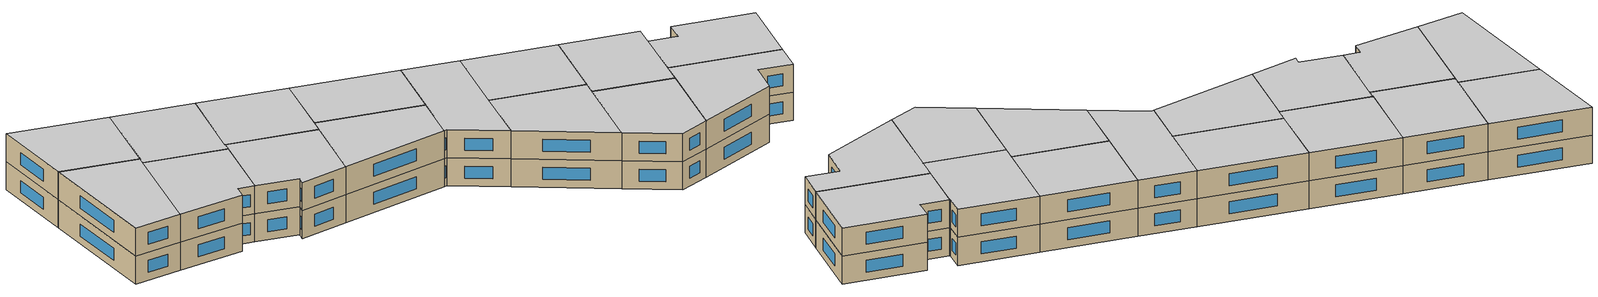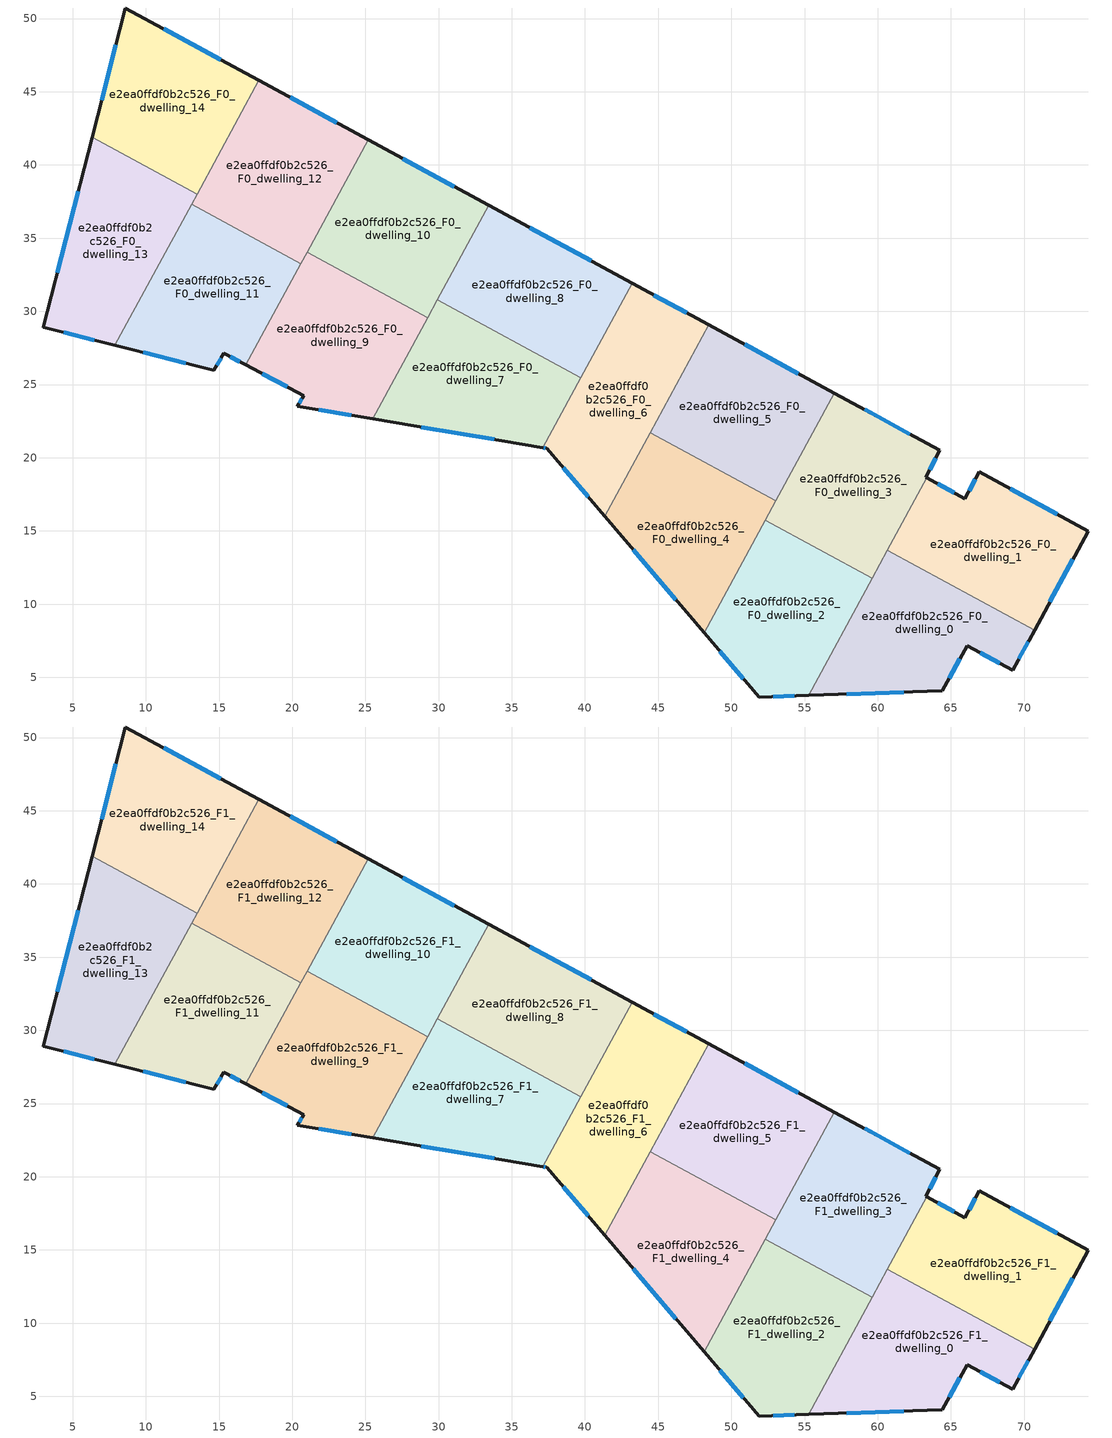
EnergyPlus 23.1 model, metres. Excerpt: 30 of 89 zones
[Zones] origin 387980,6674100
e2ea0ffdf0b2c526_F0_dwelling_0
 floor ground (EU_floor_Construction): 70.71,8.22 69.22,5.47 66.1,7.14 64.4,4.07 55.28,3.77 60.66,13.68 z0
 wall outside (EU_wall_Construction): 55.28,3.77 64.4,4.07 66.1,7.14 69.22,5.47 70.71,8.22 z0:3
 wall to e2ea0ffdf0b2c526_F0_dwelling_1 (EU_wall_Construction): 70.71,8.22 60.66,13.68 z0:3
 wall to e2ea0ffdf0b2c526_F0_dwelling_2 (EU_wall_Construction): 59.62,11.77 55.28,3.77 z0:3
 wall to e2ea0ffdf0b2c526_F0_dwelling_3 (EU_wall_Construction): 60.66,13.68 59.62,11.77 z0:3
 window (EU_Window_Construction): 57.88,3.85 61.79,3.99 / 69.64,6.26 70.28,7.44 / 66.99,6.66 68.33,5.95 / 64.89,4.95 65.62,6.26 z0.86:2.14
e2ea0ffdf0b2c526_F0_dwelling_1
 floor ground (EU_floor_Construction): 74.39,14.99 70.71,8.22 60.66,13.68 63.34,18.62 65.96,17.2 66.93,19.04 z0
 wall outside (EU_wall_Construction): 70.71,8.22 74.39,14.99 66.93,19.04 65.96,17.2 63.34,18.62 z0:3
 wall to e2ea0ffdf0b2c526_F0_dwelling_3 (EU_wall_Construction): 63.34,18.62 60.66,13.68 z0:3
 window (EU_Window_Construction): 66.66,18.51 66.24,17.73 / 72.26,16.15 69.06,17.88 / 71.76,10.16 73.34,13.06 / 65.21,17.61 64.09,18.22 z0.86:2.14
e2ea0ffdf0b2c526_F0_dwelling_10
 floor ground (EU_floor_Construction): 33.42,37.24 29.26,29.57 21.02,34.04 25.19,41.72 z0
 wall outside (EU_wall_Construction): 33.42,37.24 25.19,41.72 z0:3
 wall to e2ea0ffdf0b2c526_F0_dwelling_9 (EU_wall_Construction): 21.02,34.04 29.26,29.57 z0:3
 wall to e2ea0ffdf0b2c526_F0_dwelling_12 (EU_wall_Construction): 25.19,41.72 21.02,34.04 z0:3
 wall to e2ea0ffdf0b2c526_F0_dwelling_8 (EU_wall_Construction): 29.92,30.78 33.42,37.24 z0:3
 wall to e2ea0ffdf0b2c526_F0_dwelling_7 (EU_wall_Construction): 29.26,29.57 29.92,30.78 z0:3
 window (EU_Window_Construction): 31.07,38.52 27.54,40.44 z0.86:2.14
e2ea0ffdf0b2c526_F0_dwelling_11
 floor ground (EU_floor_Construction): 20.59,33.25 16.83,26.34 15.33,27.14 14.64,25.98 7.89,27.68 13.12,37.3 z0
 wall outside (EU_wall_Construction): 7.89,27.68 14.64,25.98 15.33,27.14 16.83,26.34 z0:3
 wall to e2ea0ffdf0b2c526_F0_dwelling_12 (EU_wall_Construction): 20.59,33.25 13.12,37.3 z0:3
 wall to e2ea0ffdf0b2c526_F0_dwelling_13 (EU_wall_Construction): 13.12,37.3 7.89,27.68 z0:3
 wall to e2ea0ffdf0b2c526_F0_dwelling_9 (EU_wall_Construction): 16.83,26.34 20.59,33.25 z0:3
 window (EU_Window_Construction): 15.76,26.91 16.4,26.57 / 14.84,26.31 15.13,26.81 / 9.82,27.19 12.71,26.46 z0.86:2.14
e2ea0ffdf0b2c526_F0_dwelling_12
 floor ground (EU_floor_Construction): 25.19,41.72 20.59,33.25 13.12,37.3 17.72,45.77 z0
 wall outside (EU_wall_Construction): 25.19,41.72 17.72,45.77 z0:3
 wall to e2ea0ffdf0b2c526_F0_dwelling_14 (EU_wall_Construction): 17.72,45.77 13.5,38.01 z0:3
 wall to e2ea0ffdf0b2c526_F0_dwelling_9 (EU_wall_Construction): 20.59,33.25 21.02,34.04 z0:3
 wall to e2ea0ffdf0b2c526_F0_dwelling_13 (EU_wall_Construction): 13.5,38.01 13.12,37.31 z0:3
 window (EU_Window_Construction): 23.05,42.87 19.85,44.61 z0.86:2.14
e2ea0ffdf0b2c526_F0_dwelling_13
 floor ground (EU_floor_Construction): 13.5,38.01 7.89,27.68 2.98,28.92 6.33,41.9 z0
 wall outside (EU_wall_Construction): 6.33,41.9 2.98,28.92 7.89,27.68 z0:3
 wall to e2ea0ffdf0b2c526_F0_dwelling_14 (EU_wall_Construction): 13.5,38.01 6.33,41.9 z0:3
 window (EU_Window_Construction): 5.38,38.19 3.94,32.63 / 4.39,28.56 6.49,28.03 z0.86:2.14
e2ea0ffdf0b2c526_F0_dwelling_14
 floor ground (EU_floor_Construction): 17.72,45.77 13.5,38.01 6.33,41.9 8.61,50.72 z0
 wall outside (EU_wall_Construction): 17.72,45.77 8.61,50.72 6.33,41.9 z0:3
 window (EU_Window_Construction): 7.96,48.2 6.98,44.42 / 15.12,47.19 11.21,49.31 z0.86:2.14
e2ea0ffdf0b2c526_F0_dwelling_2
 floor ground (EU_floor_Construction): 59.62,11.77 55.28,3.77 51.89,3.65 48.14,8.04 52.32,15.74 z0
 wall outside (EU_wall_Construction): 48.14,8.04 51.89,3.65 55.28,3.77 z0:3
 wall to e2ea0ffdf0b2c526_F0_dwelling_3 (EU_wall_Construction): 59.62,11.77 52.32,15.74 z0:3
 wall to e2ea0ffdf0b2c526_F0_dwelling_4 (EU_wall_Construction): 52.32,15.74 48.14,8.04 z0:3
 window (EU_Window_Construction): 49.21,6.79 50.82,4.91 / 52.86,3.69 54.31,3.73 z0.86:2.14
e2ea0ffdf0b2c526_F0_dwelling_3
 floor ground (EU_floor_Construction): 64.25,20.5 63.28,18.66 63.34,18.62 59.62,11.77 52.32,15.74 57.04,24.42 z0
 wall outside (EU_wall_Construction): 63.34,18.62 63.28,18.66 64.25,20.5 57.04,24.42 z0:3
 wall to e2ea0ffdf0b2c526_F0_dwelling_5 (EU_wall_Construction): 57.04,24.42 53.04,17.05 z0:3
 wall to e2ea0ffdf0b2c526_F0_dwelling_4 (EU_wall_Construction): 53.03,17.05 52.32,15.74 z0:3
 window (EU_Window_Construction): 62.19,21.62 59.1,23.3 / 63.55,19.18 63.97,19.97 z0.86:2.14
e2ea0ffdf0b2c526_F0_dwelling_4
 floor ground (EU_floor_Construction): 53.03,17.05 48.14,8.04 41.34,16 44.45,21.71 z0
 wall outside (EU_wall_Construction): 41.34,16 48.14,8.04 z0:3
 wall to e2ea0ffdf0b2c526_F0_dwelling_5 (EU_wall_Construction): 53.03,17.05 44.45,21.71 z0:3
 wall to e2ea0ffdf0b2c526_F0_dwelling_6 (EU_wall_Construction): 44.45,21.71 41.34,16 z0:3
 window (EU_Window_Construction): 43.29,13.72 46.2,10.31 z0.86:2.14
e2ea0ffdf0b2c526_F0_dwelling_5
 floor ground (EU_floor_Construction): 57.04,24.42 53.03,17.05 44.45,21.71 48.45,29.08 z0
 wall outside (EU_wall_Construction): 57.04,24.42 48.45,29.08 z0:3
 wall to e2ea0ffdf0b2c526_F0_dwelling_6 (EU_wall_Construction): 48.45,29.08 44.45,21.71 z0:3
 window (EU_Window_Construction): 54.58,25.75 50.9,27.75 z0.86:2.14
e2ea0ffdf0b2c526_F0_dwelling_6
 floor ground (EU_floor_Construction): 48.45,29.08 41.34,16 37.37,20.65 37.12,20.69 43.22,31.92 z0
 wall outside (EU_wall_Construction): 48.45,29.08 43.22,31.92 / 37.12,20.69 37.37,20.65 41.34,16 z0:3
 wall to e2ea0ffdf0b2c526_F0_dwelling_8 (EU_wall_Construction): 43.22,31.92 39.71,25.47 z0:3
 wall to e2ea0ffdf0b2c526_F0_dwelling_7 (EU_wall_Construction): 39.71,25.46 37.12,20.69 z0:3
 window (EU_Window_Construction): 46.95,29.89 44.71,31.11 / 38.51,19.32 40.21,17.33 / 37.19,20.68 37.3,20.66 z0.86:2.14
e2ea0ffdf0b2c526_F0_dwelling_7
 floor ground (EU_floor_Construction): 39.71,25.46 37.12,20.69 25.5,22.65 29.92,30.78 z0
 wall outside (EU_wall_Construction): 25.5,22.65 37.12,20.69 z0:3
 wall to e2ea0ffdf0b2c526_F0_dwelling_8 (EU_wall_Construction): 39.71,25.46 29.92,30.78 z0:3
 wall to e2ea0ffdf0b2c526_F0_dwelling_9 (EU_wall_Construction): 29.26,29.57 25.5,22.65 z0:3
 window (EU_Window_Construction): 28.82,22.09 33.8,21.25 z0.86:2.14
e2ea0ffdf0b2c526_F0_dwelling_8
 floor ground (EU_floor_Construction): 43.22,31.92 39.71,25.46 29.92,30.78 33.42,37.24 z0
 wall outside (EU_wall_Construction): 43.22,31.92 33.42,37.24 z0:3
 window (EU_Window_Construction): 40.42,33.44 36.22,35.72 z0.86:2.14
e2ea0ffdf0b2c526_F0_dwelling_9
 floor ground (EU_floor_Construction): 29.26,29.57 25.5,22.65 20.34,23.51 20.79,24.23 16.83,26.34 21.02,34.04 z0
 wall outside (EU_wall_Construction): 16.83,26.34 20.79,24.23 20.34,23.51 25.5,22.65 z0:3
 window (EU_Window_Construction): 20.66,24.02 20.47,23.72 / 17.96,25.74 19.66,24.83 / 21.82,23.26 24.02,22.89 z0.86:2.14
e2ea0ffdf0b2c526_F1_dwelling_0
 floor to e2ea0ffdf0b2c526_F0_dwelling_0 (EU_floor_Construction): 70.71,8.22 69.22,5.47 66.1,7.14 64.4,4.07 55.28,3.77 60.66,13.68 z3
 wall outside (EU_wall_Construction): 55.28,3.77 64.4,4.07 66.1,7.14 69.22,5.47 70.71,8.22 z3:6
 wall to e2ea0ffdf0b2c526_F1_dwelling_1 (EU_wall_Construction): 70.71,8.22 60.66,13.68 z3:6
 wall to e2ea0ffdf0b2c526_F1_dwelling_2 (EU_wall_Construction): 59.62,11.77 55.28,3.77 z3:6
 wall to e2ea0ffdf0b2c526_F1_dwelling_3 (EU_wall_Construction): 60.66,13.68 59.62,11.77 z3:6
 window (EU_Window_Construction): 57.88,3.85 61.79,3.99 / 69.64,6.26 70.28,7.44 / 66.99,6.66 68.33,5.95 / 64.89,4.95 65.62,6.26 z3.86:5.14
 ceiling to e2ea0ffdf0b2c526_F2_dwelling_0 (EU_floor_Construction): 69.22,5.47 70.71,8.22 60.66,13.68 55.28,3.77 64.4,4.07 66.1,7.14 z6
e2ea0ffdf0b2c526_F1_dwelling_1
 floor to e2ea0ffdf0b2c526_F0_dwelling_1 (EU_floor_Construction): 74.39,14.99 70.71,8.22 60.66,13.68 63.34,18.62 65.96,17.2 66.93,19.04 z3
 wall outside (EU_wall_Construction): 70.71,8.22 74.39,14.99 66.93,19.04 65.96,17.2 63.34,18.62 z3:6
 wall to e2ea0ffdf0b2c526_F1_dwelling_3 (EU_wall_Construction): 63.34,18.62 60.66,13.68 z3:6
 window (EU_Window_Construction): 66.66,18.51 66.24,17.73 / 72.26,16.15 69.06,17.88 / 71.76,10.16 73.34,13.06 / 65.21,17.61 64.09,18.22 z3.86:5.14
 ceiling to e2ea0ffdf0b2c526_F2_dwelling_1 (EU_floor_Construction): 70.71,8.22 74.39,14.99 66.93,19.04 65.96,17.2 63.34,18.62 60.66,13.68 z6
e2ea0ffdf0b2c526_F1_dwelling_10
 floor to e2ea0ffdf0b2c526_F0_dwelling_10 (EU_floor_Construction): 33.42,37.24 29.26,29.57 21.02,34.04 25.19,41.72 z3
 wall outside (EU_wall_Construction): 33.42,37.24 25.19,41.72 z3:6
 wall to e2ea0ffdf0b2c526_F1_dwelling_9 (EU_wall_Construction): 21.02,34.04 29.26,29.57 z3:6
 wall to e2ea0ffdf0b2c526_F1_dwelling_12 (EU_wall_Construction): 25.19,41.72 21.02,34.04 z3:6
 wall to e2ea0ffdf0b2c526_F1_dwelling_8 (EU_wall_Construction): 29.92,30.78 33.42,37.24 z3:6
 wall to e2ea0ffdf0b2c526_F1_dwelling_7 (EU_wall_Construction): 29.26,29.57 29.92,30.78 z3:6
 window (EU_Window_Construction): 31.07,38.52 27.54,40.44 z3.86:5.14
 ceiling to e2ea0ffdf0b2c526_F2_dwelling_10 (EU_floor_Construction): 29.26,29.57 33.42,37.24 25.19,41.72 21.02,34.04 z6
e2ea0ffdf0b2c526_F1_dwelling_11
 floor to e2ea0ffdf0b2c526_F0_dwelling_11 (EU_floor_Construction): 20.59,33.25 16.83,26.34 15.33,27.14 14.64,25.98 7.89,27.68 13.12,37.3 z3
 wall outside (EU_wall_Construction): 7.89,27.68 14.64,25.98 15.33,27.14 16.83,26.34 z3:6
 wall to e2ea0ffdf0b2c526_F1_dwelling_12 (EU_wall_Construction): 20.59,33.25 13.12,37.3 z3:6
 wall to e2ea0ffdf0b2c526_F1_dwelling_13 (EU_wall_Construction): 13.12,37.3 7.89,27.68 z3:6
 wall to e2ea0ffdf0b2c526_F1_dwelling_9 (EU_wall_Construction): 16.83,26.34 20.59,33.25 z3:6
 window (EU_Window_Construction): 15.76,26.91 16.4,26.57 / 14.84,26.31 15.13,26.81 / 9.82,27.19 12.71,26.46 z3.86:5.14
 ceiling to e2ea0ffdf0b2c526_F2_dwelling_11 (EU_floor_Construction): 16.83,26.34 20.59,33.25 13.12,37.3 7.89,27.68 14.64,25.98 15.33,27.14 z6
e2ea0ffdf0b2c526_F1_dwelling_12
 floor to e2ea0ffdf0b2c526_F0_dwelling_12 (EU_floor_Construction): 25.19,41.72 20.59,33.25 13.12,37.3 17.72,45.77 z3
 wall outside (EU_wall_Construction): 25.19,41.72 17.72,45.77 z3:6
 wall to e2ea0ffdf0b2c526_F1_dwelling_14 (EU_wall_Construction): 17.72,45.77 13.5,38.01 z3:6
 wall to e2ea0ffdf0b2c526_F1_dwelling_9 (EU_wall_Construction): 20.59,33.25 21.02,34.04 z3:6
 wall to e2ea0ffdf0b2c526_F1_dwelling_13 (EU_wall_Construction): 13.5,38.01 13.12,37.31 z3:6
 window (EU_Window_Construction): 23.05,42.87 19.85,44.61 z3.86:5.14
 ceiling to e2ea0ffdf0b2c526_F2_dwelling_12 (EU_floor_Construction): 20.59,33.25 25.19,41.72 17.72,45.77 13.12,37.3 z6
e2ea0ffdf0b2c526_F1_dwelling_13
 floor to e2ea0ffdf0b2c526_F0_dwelling_13 (EU_floor_Construction): 13.5,38.01 7.89,27.68 2.98,28.92 6.33,41.9 z3
 wall outside (EU_wall_Construction): 6.33,41.9 2.98,28.92 7.89,27.68 z3:6
 wall to e2ea0ffdf0b2c526_F1_dwelling_14 (EU_wall_Construction): 13.5,38.01 6.33,41.9 z3:6
 window (EU_Window_Construction): 5.38,38.19 3.94,32.63 / 4.39,28.56 6.49,28.03 z3.86:5.14
 ceiling to e2ea0ffdf0b2c526_F2_dwelling_13 (EU_floor_Construction): 7.89,27.68 13.5,38.01 6.33,41.9 2.98,28.92 z6
e2ea0ffdf0b2c526_F1_dwelling_14
 floor to e2ea0ffdf0b2c526_F0_dwelling_14 (EU_floor_Construction): 17.72,45.77 13.5,38.01 6.33,41.9 8.61,50.72 z3
 wall outside (EU_wall_Construction): 17.72,45.77 8.61,50.72 6.33,41.9 z3:6
 window (EU_Window_Construction): 7.96,48.2 6.98,44.42 / 15.12,47.19 11.21,49.31 z3.86:5.14
 ceiling to e2ea0ffdf0b2c526_F2_dwelling_14 (EU_floor_Construction): 13.5,38.01 17.72,45.77 8.61,50.72 6.33,41.9 z6
e2ea0ffdf0b2c526_F1_dwelling_2
 floor to e2ea0ffdf0b2c526_F0_dwelling_2 (EU_floor_Construction): 59.62,11.77 55.28,3.77 51.89,3.65 48.14,8.04 52.32,15.74 z3
 wall outside (EU_wall_Construction): 48.14,8.04 51.89,3.65 55.28,3.77 z3:6
 wall to e2ea0ffdf0b2c526_F1_dwelling_3 (EU_wall_Construction): 59.62,11.77 52.32,15.74 z3:6
 wall to e2ea0ffdf0b2c526_F1_dwelling_4 (EU_wall_Construction): 52.32,15.74 48.14,8.04 z3:6
 window (EU_Window_Construction): 49.21,6.79 50.82,4.91 / 52.86,3.69 54.31,3.73 z3.86:5.14
 ceiling to e2ea0ffdf0b2c526_F2_dwelling_2 (EU_floor_Construction): 55.28,3.77 59.62,11.77 52.32,15.74 48.14,8.04 51.89,3.65 z6
e2ea0ffdf0b2c526_F1_dwelling_3
 floor to e2ea0ffdf0b2c526_F0_dwelling_3 (EU_floor_Construction): 64.25,20.5 63.28,18.66 63.34,18.62 59.62,11.77 52.32,15.74 57.04,24.42 z3
 wall outside (EU_wall_Construction): 63.34,18.62 63.28,18.66 64.25,20.5 57.04,24.42 z3:6
 wall to e2ea0ffdf0b2c526_F1_dwelling_5 (EU_wall_Construction): 57.04,24.42 53.04,17.05 z3:6
 wall to e2ea0ffdf0b2c526_F1_dwelling_4 (EU_wall_Construction): 53.03,17.05 52.32,15.74 z3:6
 window (EU_Window_Construction): 62.19,21.62 59.1,23.3 / 63.55,19.18 63.97,19.97 z3.86:5.14
 ceiling to e2ea0ffdf0b2c526_F2_dwelling_3 (EU_floor_Construction): 59.62,11.77 63.34,18.62 63.28,18.66 64.25,20.5 57.04,24.42 52.32,15.74 z6
e2ea0ffdf0b2c526_F1_dwelling_4
 floor to e2ea0ffdf0b2c526_F0_dwelling_4 (EU_floor_Construction): 53.03,17.05 48.14,8.04 41.34,16 44.45,21.71 z3
 wall outside (EU_wall_Construction): 41.34,16 48.14,8.04 z3:6
 wall to e2ea0ffdf0b2c526_F1_dwelling_5 (EU_wall_Construction): 53.03,17.05 44.45,21.71 z3:6
 wall to e2ea0ffdf0b2c526_F1_dwelling_6 (EU_wall_Construction): 44.45,21.71 41.34,16 z3:6
 window (EU_Window_Construction): 43.29,13.72 46.2,10.31 z3.86:5.14
 ceiling to e2ea0ffdf0b2c526_F2_dwelling_4 (EU_floor_Construction): 48.14,8.04 53.03,17.05 44.45,21.71 41.34,16 z6
e2ea0ffdf0b2c526_F1_dwelling_5
 floor to e2ea0ffdf0b2c526_F0_dwelling_5 (EU_floor_Construction): 57.04,24.42 53.03,17.05 44.45,21.71 48.45,29.08 z3
 wall outside (EU_wall_Construction): 57.04,24.42 48.45,29.08 z3:6
 wall to e2ea0ffdf0b2c526_F1_dwelling_6 (EU_wall_Construction): 48.45,29.08 44.45,21.71 z3:6
 window (EU_Window_Construction): 54.58,25.75 50.9,27.75 z3.86:5.14
 ceiling to e2ea0ffdf0b2c526_F2_dwelling_5 (EU_floor_Construction): 53.03,17.05 57.04,24.42 48.45,29.08 44.45,21.71 z6
e2ea0ffdf0b2c526_F1_dwelling_6
 floor to e2ea0ffdf0b2c526_F0_dwelling_6 (EU_floor_Construction): 48.45,29.08 41.34,16 37.37,20.65 37.12,20.69 43.22,31.92 z3
 wall outside (EU_wall_Construction): 48.45,29.08 43.22,31.92 / 37.12,20.69 37.37,20.65 41.34,16 z3:6
 wall to e2ea0ffdf0b2c526_F1_dwelling_8 (EU_wall_Construction): 43.22,31.92 39.71,25.47 z3:6
 wall to e2ea0ffdf0b2c526_F1_dwelling_7 (EU_wall_Construction): 39.71,25.46 37.12,20.69 z3:6
 window (EU_Window_Construction): 46.95,29.89 44.71,31.11 / 38.51,19.32 40.21,17.33 / 37.19,20.68 37.3,20.66 z3.86:5.14
 ceiling to e2ea0ffdf0b2c526_F2_dwelling_6 (EU_floor_Construction): 41.34,16 48.45,29.08 43.22,31.92 37.12,20.69 37.37,20.65 z6
e2ea0ffdf0b2c526_F1_dwelling_7
 floor to e2ea0ffdf0b2c526_F0_dwelling_7 (EU_floor_Construction): 39.71,25.46 37.12,20.69 25.5,22.65 29.92,30.78 z3
 wall outside (EU_wall_Construction): 25.5,22.65 37.12,20.69 z3:6
 wall to e2ea0ffdf0b2c526_F1_dwelling_8 (EU_wall_Construction): 39.71,25.46 29.92,30.78 z3:6
 wall to e2ea0ffdf0b2c526_F1_dwelling_9 (EU_wall_Construction): 29.26,29.57 25.5,22.65 z3:6
 window (EU_Window_Construction): 28.82,22.09 33.8,21.25 z3.86:5.14
 ceiling to e2ea0ffdf0b2c526_F2_dwelling_7 (EU_floor_Construction): 37.12,20.69 39.71,25.46 29.92,30.78 25.5,22.65 z6
e2ea0ffdf0b2c526_F1_dwelling_8
 floor to e2ea0ffdf0b2c526_F0_dwelling_8 (EU_floor_Construction): 43.22,31.92 39.71,25.46 29.92,30.78 33.42,37.24 z3
 wall outside (EU_wall_Construction): 43.22,31.92 33.42,37.24 z3:6
 window (EU_Window_Construction): 40.42,33.44 36.22,35.72 z3.86:5.14
 ceiling to e2ea0ffdf0b2c526_F2_dwelling_8 (EU_floor_Construction): 39.71,25.46 43.22,31.92 33.42,37.24 29.92,30.78 z6
e2ea0ffdf0b2c526_F1_dwelling_9
 floor to e2ea0ffdf0b2c526_F0_dwelling_9 (EU_floor_Construction): 29.26,29.57 25.5,22.65 20.34,23.51 20.79,24.23 16.83,26.34 21.02,34.04 z3
 wall outside (EU_wall_Construction): 16.83,26.34 20.79,24.23 20.34,23.51 25.5,22.65 z3:6
 window (EU_Window_Construction): 20.66,24.02 20.47,23.72 / 17.96,25.74 19.66,24.83 / 21.82,23.26 24.02,22.89 z3.86:5.14
 ceiling to e2ea0ffdf0b2c526_F2_dwelling_9 (EU_floor_Construction): 25.5,22.65 29.26,29.57 21.02,34.04 16.83,26.34 20.79,24.23 20.34,23.51 z6
[Building]
EU S2 Campaign: North Axis=0; Terrain=City; Solar Distribution=FullExterior
[Site:Location]
Helsinki-Vantaa.AP: Latitude=60.317; Longitude=24.963; Time Zone=2; Elevation=54.6
[SizingPeriod:WeatherFileDays]
AnnualSizingPeriod: Begin Month=1; Begin Day of Month=1; End Month=12; End Day of Month=31; Day of Week for Start Day=Monday; Use Weather File Daylight Saving Period=No; Use Weather File Rain and Snow Indicators=No
[MATERIAL]
EU_InternalMass_Material: Roughness=MediumRough; Thickness=0.1; Conductivity=1; Density=1800; Specific Heat=900; Thermal Absorptance=0.9; Solar Absorptance=0.7; Visible Absorptance=0.7
[MATERIAL:NOMASS] Roughness=MediumRough; Thermal Absorptance=0.9; Solar Absorptance=0.7; Visible Absorptance=0.7
Name | Thermal Resistance
EU_wall_NoMass | 5.91765
EU_floor_NoMass | 6.2875
[WINDOWMATERIAL:SIMPLEGLAZINGSYSTEM]
EU_Window_SimpleGlazing: UFactor=0.994035; Solar Heat Gain Coefficient=0.7; Visible Transmittance=0.7
[CONSTRUCTION]
EU_wall_Construction: EU_wall_NoMass
EU_floor_Construction: EU_floor_NoMass
EU_Window_Construction: EU_Window_SimpleGlazing
EU_InternalMass_Construction: EU_InternalMass_Material
[ZONE] Type=1; Multiplier=1; Ceiling Height=autocalculate; Floor Area=autocalculate; Part of Total Floor Area=Yes
Name | Volume
e2ea0ffdf0b2c526_F0_dwelling_0; e2ea0ffdf0b2c526_F1_dwelling_0 | 245.639
e2ea0ffdf0b2c526_F0_dwelling_1; e2ea0ffdf0b2c526_F1_dwelling_1 | 245.644
e2ea0ffdf0b2c526_F0_dwelling_10; e2ea0ffdf0b2c526_F1_dwelling_10; e2ea0ffdf0b2c526_F0_dwelling_4; e2ea0ffdf0b2c526_F1_dwelling_4 | 245.629
e2ea0ffdf0b2c526_F0_dwelling_11; e2ea0ffdf0b2c526_F1_dwelling_11 | 245.632
e2ea0ffdf0b2c526_F0_dwelling_12; e2ea0ffdf0b2c526_F1_dwelling_12 | 245.624
e2ea0ffdf0b2c526_F0_dwelling_13; e2ea0ffdf0b2c526_F1_dwelling_13 | 245.628
e2ea0ffdf0b2c526_F0_dwelling_14; e2ea0ffdf0b2c526_F1_dwelling_14 | 245.63
e2ea0ffdf0b2c526_F0_dwelling_2; e2ea0ffdf0b2c526_F1_dwelling_2 | 245.616
e2ea0ffdf0b2c526_F0_dwelling_3; e2ea0ffdf0b2c526_F1_dwelling_3 | 245.606
e2ea0ffdf0b2c526_F0_dwelling_5; e2ea0ffdf0b2c526_F1_dwelling_5 | 245.646
e2ea0ffdf0b2c526_F0_dwelling_6; e2ea0ffdf0b2c526_F1_dwelling_6 | 245.645
e2ea0ffdf0b2c526_F0_dwelling_7; e2ea0ffdf0b2c526_F1_dwelling_7 | 245.613
e2ea0ffdf0b2c526_F0_dwelling_8; e2ea0ffdf0b2c526_F1_dwelling_8 | 245.642
e2ea0ffdf0b2c526_F0_dwelling_9; e2ea0ffdf0b2c526_F1_dwelling_9 | 245.641
[INTERNALMASS] Construction=EU_InternalMass_Construction
Name | Zone or ZoneList | Surface Area
e2ea0ffdf0b2c526_F0_dwelling_0_EU_InternalMass | e2ea0ffdf0b2c526_F0_dwelling_0 | 81.8776
e2ea0ffdf0b2c526_F0_dwelling_1_EU_InternalMass | e2ea0ffdf0b2c526_F0_dwelling_1 | 81.8821
e2ea0ffdf0b2c526_F0_dwelling_2_EU_InternalMass | e2ea0ffdf0b2c526_F0_dwelling_2 | 81.8717
e2ea0ffdf0b2c526_F0_dwelling_3_EU_InternalMass | e2ea0ffdf0b2c526_F0_dwelling_3 | 81.8712
e2ea0ffdf0b2c526_F0_dwelling_4_EU_InternalMass | e2ea0ffdf0b2c526_F0_dwelling_4 | 81.8772
e2ea0ffdf0b2c526_F0_dwelling_5_EU_InternalMass | e2ea0ffdf0b2c526_F0_dwelling_5 | 81.8812
e2ea0ffdf0b2c526_F0_dwelling_6_EU_InternalMass | e2ea0ffdf0b2c526_F0_dwelling_6 | 81.8815
e2ea0ffdf0b2c526_F0_dwelling_7_EU_InternalMass | e2ea0ffdf0b2c526_F0_dwelling_7 | 81.8726
e2ea0ffdf0b2c526_F0_dwelling_8_EU_InternalMass | e2ea0ffdf0b2c526_F0_dwelling_8 | 81.8795
e2ea0ffdf0b2c526_F0_dwelling_9_EU_InternalMass | e2ea0ffdf0b2c526_F0_dwelling_9 | 81.8802
e2ea0ffdf0b2c526_F0_dwelling_10_EU_InternalMass | e2ea0ffdf0b2c526_F0_dwelling_10 | 81.8806
e2ea0ffdf0b2c526_F0_dwelling_11_EU_InternalMass | e2ea0ffdf0b2c526_F0_dwelling_11 | 81.8764
e2ea0ffdf0b2c526_F0_dwelling_12_EU_InternalMass | e2ea0ffdf0b2c526_F0_dwelling_12 | 81.8767
e2ea0ffdf0b2c526_F0_dwelling_13_EU_InternalMass | e2ea0ffdf0b2c526_F0_dwelling_13 | 81.8769
e2ea0ffdf0b2c526_F0_dwelling_14_EU_InternalMass | e2ea0ffdf0b2c526_F0_dwelling_14 | 81.8765
e2ea0ffdf0b2c526_F1_dwelling_0_EU_InternalMass | e2ea0ffdf0b2c526_F1_dwelling_0 | 81.8776
e2ea0ffdf0b2c526_F1_dwelling_1_EU_InternalMass | e2ea0ffdf0b2c526_F1_dwelling_1 | 81.8821
e2ea0ffdf0b2c526_F1_dwelling_2_EU_InternalMass | e2ea0ffdf0b2c526_F1_dwelling_2 | 81.8717
e2ea0ffdf0b2c526_F1_dwelling_3_EU_InternalMass | e2ea0ffdf0b2c526_F1_dwelling_3 | 81.8712
e2ea0ffdf0b2c526_F1_dwelling_4_EU_InternalMass | e2ea0ffdf0b2c526_F1_dwelling_4 | 81.8772
e2ea0ffdf0b2c526_F1_dwelling_5_EU_InternalMass | e2ea0ffdf0b2c526_F1_dwelling_5 | 81.8812
e2ea0ffdf0b2c526_F1_dwelling_6_EU_InternalMass | e2ea0ffdf0b2c526_F1_dwelling_6 | 81.8815
e2ea0ffdf0b2c526_F1_dwelling_7_EU_InternalMass | e2ea0ffdf0b2c526_F1_dwelling_7 | 81.8726
e2ea0ffdf0b2c526_F1_dwelling_8_EU_InternalMass | e2ea0ffdf0b2c526_F1_dwelling_8 | 81.8795
e2ea0ffdf0b2c526_F1_dwelling_9_EU_InternalMass | e2ea0ffdf0b2c526_F1_dwelling_9 | 81.8802
e2ea0ffdf0b2c526_F1_dwelling_10_EU_InternalMass | e2ea0ffdf0b2c526_F1_dwelling_10 | 81.8806
e2ea0ffdf0b2c526_F1_dwelling_11_EU_InternalMass | e2ea0ffdf0b2c526_F1_dwelling_11 | 81.8764
e2ea0ffdf0b2c526_F1_dwelling_12_EU_InternalMass | e2ea0ffdf0b2c526_F1_dwelling_12 | 81.8767
e2ea0ffdf0b2c526_F1_dwelling_13_EU_InternalMass | e2ea0ffdf0b2c526_F1_dwelling_13 | 81.8769
e2ea0ffdf0b2c526_F1_dwelling_14_EU_InternalMass | e2ea0ffdf0b2c526_F1_dwelling_14 | 81.8765
[OTHEREQUIPMENT] Fuel Type=Electricity; Design Level Calculation Method=Watts/Area; Power per Zone Floor Area=1; Fraction Latent=0; Fraction Radiant=0; Fraction Lost=0; Carbon Dioxide Generation Rate=0; EndUse Subcategory=EU_Step8_InternalGains
Name | Zone or ZoneList or Space or SpaceList | Schedule
EU_Step8_InternalGain_e2ea0ffdf0b2c526_F0_dwelling_0_f000 | e2ea0ffdf0b2c526_F0_dwelling_0 | EU_Step8_GainSchedule_e2ea0ffdf0b2c526_F0_dwelling_0_f000
EU_Step8_InternalGain_e2ea0ffdf0b2c526_F0_dwelling_1_f000 | e2ea0ffdf0b2c526_F0_dwelling_1 | EU_Step8_GainSchedule_e2ea0ffdf0b2c526_F0_dwelling_1_f000
EU_Step8_InternalGain_e2ea0ffdf0b2c526_F0_dwelling_2_f000 | e2ea0ffdf0b2c526_F0_dwelling_2 | EU_Step8_GainSchedule_e2ea0ffdf0b2c526_F0_dwelling_2_f000
EU_Step8_InternalGain_e2ea0ffdf0b2c526_F0_dwelling_3_f000 | e2ea0ffdf0b2c526_F0_dwelling_3 | EU_Step8_GainSchedule_e2ea0ffdf0b2c526_F0_dwelling_3_f000
EU_Step8_InternalGain_e2ea0ffdf0b2c526_F0_dwelling_4_f000 | e2ea0ffdf0b2c526_F0_dwelling_4 | EU_Step8_GainSchedule_e2ea0ffdf0b2c526_F0_dwelling_4_f000
EU_Step8_InternalGain_e2ea0ffdf0b2c526_F0_dwelling_5_f000 | e2ea0ffdf0b2c526_F0_dwelling_5 | EU_Step8_GainSchedule_e2ea0ffdf0b2c526_F0_dwelling_5_f000
EU_Step8_InternalGain_e2ea0ffdf0b2c526_F0_dwelling_6_f000 | e2ea0ffdf0b2c526_F0_dwelling_6 | EU_Step8_GainSchedule_e2ea0ffdf0b2c526_F0_dwelling_6_f000
EU_Step8_InternalGain_e2ea0ffdf0b2c526_F0_dwelling_7_f000 | e2ea0ffdf0b2c526_F0_dwelling_7 | EU_Step8_GainSchedule_e2ea0ffdf0b2c526_F0_dwelling_7_f000
EU_Step8_InternalGain_e2ea0ffdf0b2c526_F0_dwelling_8_f000 | e2ea0ffdf0b2c526_F0_dwelling_8 | EU_Step8_GainSchedule_e2ea0ffdf0b2c526_F0_dwelling_8_f000
EU_Step8_InternalGain_e2ea0ffdf0b2c526_F0_dwelling_9_f000 | e2ea0ffdf0b2c526_F0_dwelling_9 | EU_Step8_GainSchedule_e2ea0ffdf0b2c526_F0_dwelling_9_f000
EU_Step8_InternalGain_e2ea0ffdf0b2c526_F0_dwelling_10_f000 | e2ea0ffdf0b2c526_F0_dwelling_10 | EU_Step8_GainSchedule_e2ea0ffdf0b2c526_F0_dwelling_10_f000
EU_Step8_InternalGain_e2ea0ffdf0b2c526_F0_dwelling_11_f000 | e2ea0ffdf0b2c526_F0_dwelling_11 | EU_Step8_GainSchedule_e2ea0ffdf0b2c526_F0_dwelling_11_f000
EU_Step8_InternalGain_e2ea0ffdf0b2c526_F0_dwelling_12_f000 | e2ea0ffdf0b2c526_F0_dwelling_12 | EU_Step8_GainSchedule_e2ea0ffdf0b2c526_F0_dwelling_12_f000
EU_Step8_InternalGain_e2ea0ffdf0b2c526_F0_dwelling_13_f000 | e2ea0ffdf0b2c526_F0_dwelling_13 | EU_Step8_GainSchedule_e2ea0ffdf0b2c526_F0_dwelling_13_f000
EU_Step8_InternalGain_e2ea0ffdf0b2c526_F0_dwelling_14_f000 | e2ea0ffdf0b2c526_F0_dwelling_14 | EU_Step8_GainSchedule_e2ea0ffdf0b2c526_F0_dwelling_14_f000
EU_Step8_InternalGain_e2ea0ffdf0b2c526_F1_dwelling_0_f000 | e2ea0ffdf0b2c526_F1_dwelling_0 | EU_Step8_GainSchedule_e2ea0ffdf0b2c526_F1_dwelling_0_f000
EU_Step8_InternalGain_e2ea0ffdf0b2c526_F1_dwelling_1_f000 | e2ea0ffdf0b2c526_F1_dwelling_1 | EU_Step8_GainSchedule_e2ea0ffdf0b2c526_F1_dwelling_1_f000
EU_Step8_InternalGain_e2ea0ffdf0b2c526_F1_dwelling_2_f000 | e2ea0ffdf0b2c526_F1_dwelling_2 | EU_Step8_GainSchedule_e2ea0ffdf0b2c526_F1_dwelling_2_f000
EU_Step8_InternalGain_e2ea0ffdf0b2c526_F1_dwelling_3_f000 | e2ea0ffdf0b2c526_F1_dwelling_3 | EU_Step8_GainSchedule_e2ea0ffdf0b2c526_F1_dwelling_3_f000
EU_Step8_InternalGain_e2ea0ffdf0b2c526_F1_dwelling_4_f000 | e2ea0ffdf0b2c526_F1_dwelling_4 | EU_Step8_GainSchedule_e2ea0ffdf0b2c526_F1_dwelling_4_f000
EU_Step8_InternalGain_e2ea0ffdf0b2c526_F1_dwelling_5_f000 | e2ea0ffdf0b2c526_F1_dwelling_5 | EU_Step8_GainSchedule_e2ea0ffdf0b2c526_F1_dwelling_5_f000
EU_Step8_InternalGain_e2ea0ffdf0b2c526_F1_dwelling_6_f000 | e2ea0ffdf0b2c526_F1_dwelling_6 | EU_Step8_GainSchedule_e2ea0ffdf0b2c526_F1_dwelling_6_f000
EU_Step8_InternalGain_e2ea0ffdf0b2c526_F1_dwelling_7_f000 | e2ea0ffdf0b2c526_F1_dwelling_7 | EU_Step8_GainSchedule_e2ea0ffdf0b2c526_F1_dwelling_7_f000
EU_Step8_InternalGain_e2ea0ffdf0b2c526_F1_dwelling_8_f000 | e2ea0ffdf0b2c526_F1_dwelling_8 | EU_Step8_GainSchedule_e2ea0ffdf0b2c526_F1_dwelling_8_f000
EU_Step8_InternalGain_e2ea0ffdf0b2c526_F1_dwelling_9_f000 | e2ea0ffdf0b2c526_F1_dwelling_9 | EU_Step8_GainSchedule_e2ea0ffdf0b2c526_F1_dwelling_9_f000
EU_Step8_InternalGain_e2ea0ffdf0b2c526_F1_dwelling_10_f000 | e2ea0ffdf0b2c526_F1_dwelling_10 | EU_Step8_GainSchedule_e2ea0ffdf0b2c526_F1_dwelling_10_f000
EU_Step8_InternalGain_e2ea0ffdf0b2c526_F1_dwelling_11_f000 | e2ea0ffdf0b2c526_F1_dwelling_11 | EU_Step8_GainSchedule_e2ea0ffdf0b2c526_F1_dwelling_11_f000
EU_Step8_InternalGain_e2ea0ffdf0b2c526_F1_dwelling_12_f000 | e2ea0ffdf0b2c526_F1_dwelling_12 | EU_Step8_GainSchedule_e2ea0ffdf0b2c526_F1_dwelling_12_f000
EU_Step8_InternalGain_e2ea0ffdf0b2c526_F1_dwelling_13_f000 | e2ea0ffdf0b2c526_F1_dwelling_13 | EU_Step8_GainSchedule_e2ea0ffdf0b2c526_F1_dwelling_13_f000
EU_Step8_InternalGain_e2ea0ffdf0b2c526_F1_dwelling_14_f000 | e2ea0ffdf0b2c526_F1_dwelling_14 | EU_Step8_GainSchedule_e2ea0ffdf0b2c526_F1_dwelling_14_f000
[ZONEVENTILATION:DESIGNFLOWRATE] Schedule=EU_AlwaysOn; Design Flow Rate Calculation Method=AirChanges/Hour; Air Changes per Hour=0.596421; Ventilation Type=Natural; Fan Pressure Rise=0; Fan Total Efficiency=1; Constant Term Coefficient=1; Temperature Term Coefficient=0; Velocity Term Coefficient=0; Velocity Squared Term Coefficient=0; Minimum Indoor Temperature=-100; Maximum Indoor Temperature=100; Delta Temperature=-100; Minimum Outdoor Temperature=-100; Maximum Outdoor Temperature=100; Maximum Wind Speed=40
Name | Zone or ZoneList or Space or SpaceList
EU_ConstantAir_e2ea0ffdf0b2c526_F0_dwelling_0 | e2ea0ffdf0b2c526_F0_dwelling_0
EU_ConstantAir_e2ea0ffdf0b2c526_F0_dwelling_1 | e2ea0ffdf0b2c526_F0_dwelling_1
EU_ConstantAir_e2ea0ffdf0b2c526_F0_dwelling_2 | e2ea0ffdf0b2c526_F0_dwelling_2
EU_ConstantAir_e2ea0ffdf0b2c526_F0_dwelling_3 | e2ea0ffdf0b2c526_F0_dwelling_3
EU_ConstantAir_e2ea0ffdf0b2c526_F0_dwelling_4 | e2ea0ffdf0b2c526_F0_dwelling_4
EU_ConstantAir_e2ea0ffdf0b2c526_F0_dwelling_5 | e2ea0ffdf0b2c526_F0_dwelling_5
EU_ConstantAir_e2ea0ffdf0b2c526_F0_dwelling_6 | e2ea0ffdf0b2c526_F0_dwelling_6
EU_ConstantAir_e2ea0ffdf0b2c526_F0_dwelling_7 | e2ea0ffdf0b2c526_F0_dwelling_7
EU_ConstantAir_e2ea0ffdf0b2c526_F0_dwelling_8 | e2ea0ffdf0b2c526_F0_dwelling_8
EU_ConstantAir_e2ea0ffdf0b2c526_F0_dwelling_9 | e2ea0ffdf0b2c526_F0_dwelling_9
EU_ConstantAir_e2ea0ffdf0b2c526_F0_dwelling_10 | e2ea0ffdf0b2c526_F0_dwelling_10
EU_ConstantAir_e2ea0ffdf0b2c526_F0_dwelling_11 | e2ea0ffdf0b2c526_F0_dwelling_11
EU_ConstantAir_e2ea0ffdf0b2c526_F0_dwelling_12 | e2ea0ffdf0b2c526_F0_dwelling_12
EU_ConstantAir_e2ea0ffdf0b2c526_F0_dwelling_13 | e2ea0ffdf0b2c526_F0_dwelling_13
EU_ConstantAir_e2ea0ffdf0b2c526_F0_dwelling_14 | e2ea0ffdf0b2c526_F0_dwelling_14
EU_ConstantAir_e2ea0ffdf0b2c526_F1_dwelling_0 | e2ea0ffdf0b2c526_F1_dwelling_0
EU_ConstantAir_e2ea0ffdf0b2c526_F1_dwelling_1 | e2ea0ffdf0b2c526_F1_dwelling_1
EU_ConstantAir_e2ea0ffdf0b2c526_F1_dwelling_2 | e2ea0ffdf0b2c526_F1_dwelling_2
EU_ConstantAir_e2ea0ffdf0b2c526_F1_dwelling_3 | e2ea0ffdf0b2c526_F1_dwelling_3
EU_ConstantAir_e2ea0ffdf0b2c526_F1_dwelling_4 | e2ea0ffdf0b2c526_F1_dwelling_4
EU_ConstantAir_e2ea0ffdf0b2c526_F1_dwelling_5 | e2ea0ffdf0b2c526_F1_dwelling_5
EU_ConstantAir_e2ea0ffdf0b2c526_F1_dwelling_6 | e2ea0ffdf0b2c526_F1_dwelling_6
EU_ConstantAir_e2ea0ffdf0b2c526_F1_dwelling_7 | e2ea0ffdf0b2c526_F1_dwelling_7
EU_ConstantAir_e2ea0ffdf0b2c526_F1_dwelling_8 | e2ea0ffdf0b2c526_F1_dwelling_8
EU_ConstantAir_e2ea0ffdf0b2c526_F1_dwelling_9 | e2ea0ffdf0b2c526_F1_dwelling_9
EU_ConstantAir_e2ea0ffdf0b2c526_F1_dwelling_10 | e2ea0ffdf0b2c526_F1_dwelling_10
EU_ConstantAir_e2ea0ffdf0b2c526_F1_dwelling_11 | e2ea0ffdf0b2c526_F1_dwelling_11
EU_ConstantAir_e2ea0ffdf0b2c526_F1_dwelling_12 | e2ea0ffdf0b2c526_F1_dwelling_12
EU_ConstantAir_e2ea0ffdf0b2c526_F1_dwelling_13 | e2ea0ffdf0b2c526_F1_dwelling_13
EU_ConstantAir_e2ea0ffdf0b2c526_F1_dwelling_14 | e2ea0ffdf0b2c526_F1_dwelling_14
[HVACTEMPLATE:THERMOSTAT] Constant Heating Setpoint=20; Constant Cooling Setpoint=50
EU_HeatOnly_e2ea0ffdf0b2c526_F0_dwelling_0; EU_HeatOnly_e2ea0ffdf0b2c526_F0_dwelling_1; EU_HeatOnly_e2ea0ffdf0b2c526_F0_dwelling_2; EU_HeatOnly_e2ea0ffdf0b2c526_F0_dwelling_3; EU_HeatOnly_e2ea0ffdf0b2c526_F0_dwelling_4; EU_HeatOnly_e2ea0ffdf0b2c526_F0_dwelling_5; EU_HeatOnly_e2ea0ffdf0b2c526_F0_dwelling_6; EU_HeatOnly_e2ea0ffdf0b2c526_F0_dwelling_7; EU_HeatOnly_e2ea0ffdf0b2c526_F0_dwelling_8; EU_HeatOnly_e2ea0ffdf0b2c526_F0_dwelling_9; EU_HeatOnly_e2ea0ffdf0b2c526_F0_dwelling_10; EU_HeatOnly_e2ea0ffdf0b2c526_F0_dwelling_11; EU_HeatOnly_e2ea0ffdf0b2c526_F0_dwelling_12; EU_HeatOnly_e2ea0ffdf0b2c526_F0_dwelling_13; EU_HeatOnly_e2ea0ffdf0b2c526_F0_dwelling_14; EU_HeatOnly_e2ea0ffdf0b2c526_F1_dwelling_0; EU_HeatOnly_e2ea0ffdf0b2c526_F1_dwelling_1; EU_HeatOnly_e2ea0ffdf0b2c526_F1_dwelling_2; EU_HeatOnly_e2ea0ffdf0b2c526_F1_dwelling_3; EU_HeatOnly_e2ea0ffdf0b2c526_F1_dwelling_4; EU_HeatOnly_e2ea0ffdf0b2c526_F1_dwelling_5; EU_HeatOnly_e2ea0ffdf0b2c526_F1_dwelling_6; EU_HeatOnly_e2ea0ffdf0b2c526_F1_dwelling_7; EU_HeatOnly_e2ea0ffdf0b2c526_F1_dwelling_8; EU_HeatOnly_e2ea0ffdf0b2c526_F1_dwelling_9; EU_HeatOnly_e2ea0ffdf0b2c526_F1_dwelling_10; EU_HeatOnly_e2ea0ffdf0b2c526_F1_dwelling_11; EU_HeatOnly_e2ea0ffdf0b2c526_F1_dwelling_12; EU_HeatOnly_e2ea0ffdf0b2c526_F1_dwelling_13; EU_HeatOnly_e2ea0ffdf0b2c526_F1_dwelling_14; EU_HeatOnly_e2ea0ffdf0b2c526_F2_dwelling_0; EU_HeatOnly_e2ea0ffdf0b2c526_F2_dwelling_1; EU_HeatOnly_e2ea0ffdf0b2c526_F2_dwelling_2; EU_HeatOnly_e2ea0ffdf0b2c526_F2_dwelling_3; EU_HeatOnly_e2ea0ffdf0b2c526_F2_dwelling_4; EU_HeatOnly_e2ea0ffdf0b2c526_F2_dwelling_5; EU_HeatOnly_e2ea0ffdf0b2c526_F2_dwelling_6; EU_HeatOnly_e2ea0ffdf0b2c526_F2_dwelling_7; EU_HeatOnly_e2ea0ffdf0b2c526_F2_dwelling_8; EU_HeatOnly_e2ea0ffdf0b2c526_F2_dwelling_9; EU_HeatOnly_e2ea0ffdf0b2c526_F2_dwelling_10; EU_HeatOnly_e2ea0ffdf0b2c526_F2_dwelling_11; EU_HeatOnly_e2ea0ffdf0b2c526_F2_dwelling_12; EU_HeatOnly_e2ea0ffdf0b2c526_F2_dwelling_13; EU_HeatOnly_e2ea0ffdf0b2c526_F2_dwelling_14
[HVACTEMPLATE:ZONE:IDEALLOADSAIRSYSTEM] System Availability Schedule=EU_AlwaysOn; Maximum Heating Supply Air Temperature=50; Minimum Cooling Supply Air Temperature=13; Maximum Heating Supply Air Humidity Ratio=0.0156; Minimum Cooling Supply Air Humidity Ratio=0.0077; Heating Limit=NoLimit; Cooling Limit=NoLimit; Heating Availability Schedule=EU_AlwaysOn; Cooling Availability Schedule=EU_CoolingOff; Dehumidification Control Type=ConstantSensibleHeatRatio; Cooling Sensible Heat Ratio=0.7; Dehumidification Setpoint=60; Humidification Control Type=None; Humidification Setpoint=30; Outdoor Air Method=None; Outdoor Air Flow Rate per Person=0.00944; Outdoor Air Flow Rate per Zone Floor Area=0; Outdoor Air Flow Rate per Zone=0; Demand Controlled Ventilation Type=None; Outdoor Air Economizer Type=NoEconomizer; Heat Recovery Type=None; Sensible Heat Recovery Effectiveness=0.7; Latent Heat Recovery Effectiveness=0.65
Name | Template Thermostat
e2ea0ffdf0b2c526_F0_dwelling_0 | EU_HeatOnly_e2ea0ffdf0b2c526_F0_dwelling_0
e2ea0ffdf0b2c526_F0_dwelling_1 | EU_HeatOnly_e2ea0ffdf0b2c526_F0_dwelling_1
e2ea0ffdf0b2c526_F0_dwelling_2 | EU_HeatOnly_e2ea0ffdf0b2c526_F0_dwelling_2
e2ea0ffdf0b2c526_F0_dwelling_3 | EU_HeatOnly_e2ea0ffdf0b2c526_F0_dwelling_3
e2ea0ffdf0b2c526_F0_dwelling_4 | EU_HeatOnly_e2ea0ffdf0b2c526_F0_dwelling_4
e2ea0ffdf0b2c526_F0_dwelling_5 | EU_HeatOnly_e2ea0ffdf0b2c526_F0_dwelling_5
e2ea0ffdf0b2c526_F0_dwelling_6 | EU_HeatOnly_e2ea0ffdf0b2c526_F0_dwelling_6
e2ea0ffdf0b2c526_F0_dwelling_7 | EU_HeatOnly_e2ea0ffdf0b2c526_F0_dwelling_7
e2ea0ffdf0b2c526_F0_dwelling_8 | EU_HeatOnly_e2ea0ffdf0b2c526_F0_dwelling_8
e2ea0ffdf0b2c526_F0_dwelling_9 | EU_HeatOnly_e2ea0ffdf0b2c526_F0_dwelling_9
e2ea0ffdf0b2c526_F0_dwelling_10 | EU_HeatOnly_e2ea0ffdf0b2c526_F0_dwelling_10
e2ea0ffdf0b2c526_F0_dwelling_11 | EU_HeatOnly_e2ea0ffdf0b2c526_F0_dwelling_11
e2ea0ffdf0b2c526_F0_dwelling_12 | EU_HeatOnly_e2ea0ffdf0b2c526_F0_dwelling_12
e2ea0ffdf0b2c526_F0_dwelling_13 | EU_HeatOnly_e2ea0ffdf0b2c526_F0_dwelling_13
e2ea0ffdf0b2c526_F0_dwelling_14 | EU_HeatOnly_e2ea0ffdf0b2c526_F0_dwelling_14
e2ea0ffdf0b2c526_F1_dwelling_0 | EU_HeatOnly_e2ea0ffdf0b2c526_F1_dwelling_0
e2ea0ffdf0b2c526_F1_dwelling_1 | EU_HeatOnly_e2ea0ffdf0b2c526_F1_dwelling_1
e2ea0ffdf0b2c526_F1_dwelling_2 | EU_HeatOnly_e2ea0ffdf0b2c526_F1_dwelling_2
e2ea0ffdf0b2c526_F1_dwelling_3 | EU_HeatOnly_e2ea0ffdf0b2c526_F1_dwelling_3
e2ea0ffdf0b2c526_F1_dwelling_4 | EU_HeatOnly_e2ea0ffdf0b2c526_F1_dwelling_4
e2ea0ffdf0b2c526_F1_dwelling_5 | EU_HeatOnly_e2ea0ffdf0b2c526_F1_dwelling_5
e2ea0ffdf0b2c526_F1_dwelling_6 | EU_HeatOnly_e2ea0ffdf0b2c526_F1_dwelling_6
e2ea0ffdf0b2c526_F1_dwelling_7 | EU_HeatOnly_e2ea0ffdf0b2c526_F1_dwelling_7
e2ea0ffdf0b2c526_F1_dwelling_8 | EU_HeatOnly_e2ea0ffdf0b2c526_F1_dwelling_8
e2ea0ffdf0b2c526_F1_dwelling_9 | EU_HeatOnly_e2ea0ffdf0b2c526_F1_dwelling_9
e2ea0ffdf0b2c526_F1_dwelling_10 | EU_HeatOnly_e2ea0ffdf0b2c526_F1_dwelling_10
e2ea0ffdf0b2c526_F1_dwelling_11 | EU_HeatOnly_e2ea0ffdf0b2c526_F1_dwelling_11
e2ea0ffdf0b2c526_F1_dwelling_12 | EU_HeatOnly_e2ea0ffdf0b2c526_F1_dwelling_12
e2ea0ffdf0b2c526_F1_dwelling_13 | EU_HeatOnly_e2ea0ffdf0b2c526_F1_dwelling_13
e2ea0ffdf0b2c526_F1_dwelling_14 | EU_HeatOnly_e2ea0ffdf0b2c526_F1_dwelling_14
[SIZING:ZONE] Zone Cooling Design Supply Air Temperature Input Method=SupplyAirTemperature; Zone Cooling Design Supply Air Temperature=13; Zone Heating Design Supply Air Temperature Input Method=SupplyAirTemperature; Zone Heating Design Supply Air Temperature=50; Zone Cooling Design Supply Air Humidity Ratio=0.008; Zone Heating Design Supply Air Humidity Ratio=0.008; Cooling Design Air Flow Method=DesignDay; Cooling Design Air Flow Rate=0; Cooling Minimum Air Flow per Zone Floor Area=0.000762; Cooling Minimum Air Flow=0; Cooling Minimum Air Flow Fraction=0.2; Heating Design Air Flow Method=DesignDay; Heating Design Air Flow Rate=0; Heating Maximum Air Flow per Zone Floor Area=0.002032; Heating Maximum Air Flow=0.141576; Heating Maximum Air Flow Fraction=0.3; Account for Dedicated Outdoor Air System=No; Dedicated Outdoor Air System Control Strategy=NeutralSupplyAir; Dedicated Outdoor Air Low Setpoint Temperature for Design=autosize; Dedicated Outdoor Air High Setpoint Temperature for Design=autosize; Zone Load Sizing Method=Sensible Load Only No Latent Load; Zone Latent Cooling Design Supply Air Humidity Ratio Input Method=HumidityRatioDifference; Zone Cooling Design Supply Air Humidity Ratio Difference=0.005; Zone Latent Heating Design Supply Air Humidity Ratio Input Method=HumidityRatioDifference; Zone Humidification Design Supply Air Humidity Ratio Difference=0.005
e2ea0ffdf0b2c526_F0_dwelling_0; e2ea0ffdf0b2c526_F0_dwelling_1; e2ea0ffdf0b2c526_F0_dwelling_2; e2ea0ffdf0b2c526_F0_dwelling_3; e2ea0ffdf0b2c526_F0_dwelling_4; e2ea0ffdf0b2c526_F0_dwelling_5; e2ea0ffdf0b2c526_F0_dwelling_6; e2ea0ffdf0b2c526_F0_dwelling_7; e2ea0ffdf0b2c526_F0_dwelling_8; e2ea0ffdf0b2c526_F0_dwelling_9; e2ea0ffdf0b2c526_F0_dwelling_10; e2ea0ffdf0b2c526_F0_dwelling_11; e2ea0ffdf0b2c526_F0_dwelling_12; e2ea0ffdf0b2c526_F0_dwelling_13; e2ea0ffdf0b2c526_F0_dwelling_14; e2ea0ffdf0b2c526_F1_dwelling_0; e2ea0ffdf0b2c526_F1_dwelling_1; e2ea0ffdf0b2c526_F1_dwelling_2; e2ea0ffdf0b2c526_F1_dwelling_3; e2ea0ffdf0b2c526_F1_dwelling_4; e2ea0ffdf0b2c526_F1_dwelling_5; e2ea0ffdf0b2c526_F1_dwelling_6; e2ea0ffdf0b2c526_F1_dwelling_7; e2ea0ffdf0b2c526_F1_dwelling_8; e2ea0ffdf0b2c526_F1_dwelling_9; e2ea0ffdf0b2c526_F1_dwelling_10; e2ea0ffdf0b2c526_F1_dwelling_11; e2ea0ffdf0b2c526_F1_dwelling_12; e2ea0ffdf0b2c526_F1_dwelling_13; e2ea0ffdf0b2c526_F1_dwelling_14
[SCHEDULE:CONSTANT]
Name | Hourly Value
EU_AlwaysOn | 1
EU_CoolingOff | 0
[SCHEDULE:FILE] Column Number=1; Rows to Skip at Top=0; Number of Hours of Data=8760; Column Separator=Comma; Interpolate to Timestep=No; Minutes per Item=60; Adjust Schedule for Daylight Savings=Yes
Name | File
EU_Step8_GainSchedule_e2ea0ffdf0b2c526_F0_dwelling_0_f000 | ../../schedules/e2ea0ffdf0b2c526/e2ea0ffdf0b2c526_F0_dwelling_0_f000_gain.csv
EU_Step8_GainSchedule_e2ea0ffdf0b2c526_F0_dwelling_1_f000 | ../../schedules/e2ea0ffdf0b2c526/e2ea0ffdf0b2c526_F0_dwelling_1_f000_gain.csv
EU_Step8_GainSchedule_e2ea0ffdf0b2c526_F0_dwelling_2_f000 | ../../schedules/e2ea0ffdf0b2c526/e2ea0ffdf0b2c526_F0_dwelling_2_f000_gain.csv
EU_Step8_GainSchedule_e2ea0ffdf0b2c526_F0_dwelling_3_f000 | ../../schedules/e2ea0ffdf0b2c526/e2ea0ffdf0b2c526_F0_dwelling_3_f000_gain.csv
EU_Step8_GainSchedule_e2ea0ffdf0b2c526_F0_dwelling_4_f000 | ../../schedules/e2ea0ffdf0b2c526/e2ea0ffdf0b2c526_F0_dwelling_4_f000_gain.csv
EU_Step8_GainSchedule_e2ea0ffdf0b2c526_F0_dwelling_5_f000 | ../../schedules/e2ea0ffdf0b2c526/e2ea0ffdf0b2c526_F0_dwelling_5_f000_gain.csv
EU_Step8_GainSchedule_e2ea0ffdf0b2c526_F0_dwelling_6_f000 | ../../schedules/e2ea0ffdf0b2c526/e2ea0ffdf0b2c526_F0_dwelling_6_f000_gain.csv
EU_Step8_GainSchedule_e2ea0ffdf0b2c526_F0_dwelling_7_f000 | ../../schedules/e2ea0ffdf0b2c526/e2ea0ffdf0b2c526_F0_dwelling_7_f000_gain.csv
EU_Step8_GainSchedule_e2ea0ffdf0b2c526_F0_dwelling_8_f000 | ../../schedules/e2ea0ffdf0b2c526/e2ea0ffdf0b2c526_F0_dwelling_8_f000_gain.csv
EU_Step8_GainSchedule_e2ea0ffdf0b2c526_F0_dwelling_9_f000 | ../../schedules/e2ea0ffdf0b2c526/e2ea0ffdf0b2c526_F0_dwelling_9_f000_gain.csv
EU_Step8_GainSchedule_e2ea0ffdf0b2c526_F0_dwelling_10_f000 | ../../schedules/e2ea0ffdf0b2c526/e2ea0ffdf0b2c526_F0_dwelling_10_f000_gain.csv
EU_Step8_GainSchedule_e2ea0ffdf0b2c526_F0_dwelling_11_f000 | ../../schedules/e2ea0ffdf0b2c526/e2ea0ffdf0b2c526_F0_dwelling_11_f000_gain.csv
EU_Step8_GainSchedule_e2ea0ffdf0b2c526_F0_dwelling_12_f000 | ../../schedules/e2ea0ffdf0b2c526/e2ea0ffdf0b2c526_F0_dwelling_12_f000_gain.csv
EU_Step8_GainSchedule_e2ea0ffdf0b2c526_F0_dwelling_13_f000 | ../../schedules/e2ea0ffdf0b2c526/e2ea0ffdf0b2c526_F0_dwelling_13_f000_gain.csv
EU_Step8_GainSchedule_e2ea0ffdf0b2c526_F0_dwelling_14_f000 | ../../schedules/e2ea0ffdf0b2c526/e2ea0ffdf0b2c526_F0_dwelling_14_f000_gain.csv
EU_Step8_GainSchedule_e2ea0ffdf0b2c526_F1_dwelling_0_f000 | ../../schedules/e2ea0ffdf0b2c526/e2ea0ffdf0b2c526_F1_dwelling_0_f000_gain.csv
EU_Step8_GainSchedule_e2ea0ffdf0b2c526_F1_dwelling_1_f000 | ../../schedules/e2ea0ffdf0b2c526/e2ea0ffdf0b2c526_F1_dwelling_1_f000_gain.csv
EU_Step8_GainSchedule_e2ea0ffdf0b2c526_F1_dwelling_2_f000 | ../../schedules/e2ea0ffdf0b2c526/e2ea0ffdf0b2c526_F1_dwelling_2_f000_gain.csv
EU_Step8_GainSchedule_e2ea0ffdf0b2c526_F1_dwelling_3_f000 | ../../schedules/e2ea0ffdf0b2c526/e2ea0ffdf0b2c526_F1_dwelling_3_f000_gain.csv
EU_Step8_GainSchedule_e2ea0ffdf0b2c526_F1_dwelling_4_f000 | ../../schedules/e2ea0ffdf0b2c526/e2ea0ffdf0b2c526_F1_dwelling_4_f000_gain.csv
EU_Step8_GainSchedule_e2ea0ffdf0b2c526_F1_dwelling_5_f000 | ../../schedules/e2ea0ffdf0b2c526/e2ea0ffdf0b2c526_F1_dwelling_5_f000_gain.csv
EU_Step8_GainSchedule_e2ea0ffdf0b2c526_F1_dwelling_6_f000 | ../../schedules/e2ea0ffdf0b2c526/e2ea0ffdf0b2c526_F1_dwelling_6_f000_gain.csv
EU_Step8_GainSchedule_e2ea0ffdf0b2c526_F1_dwelling_7_f000 | ../../schedules/e2ea0ffdf0b2c526/e2ea0ffdf0b2c526_F1_dwelling_7_f000_gain.csv
EU_Step8_GainSchedule_e2ea0ffdf0b2c526_F1_dwelling_8_f000 | ../../schedules/e2ea0ffdf0b2c526/e2ea0ffdf0b2c526_F1_dwelling_8_f000_gain.csv
EU_Step8_GainSchedule_e2ea0ffdf0b2c526_F1_dwelling_9_f000 | ../../schedules/e2ea0ffdf0b2c526/e2ea0ffdf0b2c526_F1_dwelling_9_f000_gain.csv
EU_Step8_GainSchedule_e2ea0ffdf0b2c526_F1_dwelling_10_f000 | ../../schedules/e2ea0ffdf0b2c526/e2ea0ffdf0b2c526_F1_dwelling_10_f000_gain.csv
EU_Step8_GainSchedule_e2ea0ffdf0b2c526_F1_dwelling_11_f000 | ../../schedules/e2ea0ffdf0b2c526/e2ea0ffdf0b2c526_F1_dwelling_11_f000_gain.csv
EU_Step8_GainSchedule_e2ea0ffdf0b2c526_F1_dwelling_12_f000 | ../../schedules/e2ea0ffdf0b2c526/e2ea0ffdf0b2c526_F1_dwelling_12_f000_gain.csv
EU_Step8_GainSchedule_e2ea0ffdf0b2c526_F1_dwelling_13_f000 | ../../schedules/e2ea0ffdf0b2c526/e2ea0ffdf0b2c526_F1_dwelling_13_f000_gain.csv
EU_Step8_GainSchedule_e2ea0ffdf0b2c526_F1_dwelling_14_f000 | ../../schedules/e2ea0ffdf0b2c526/e2ea0ffdf0b2c526_F1_dwelling_14_f000_gain.csv
